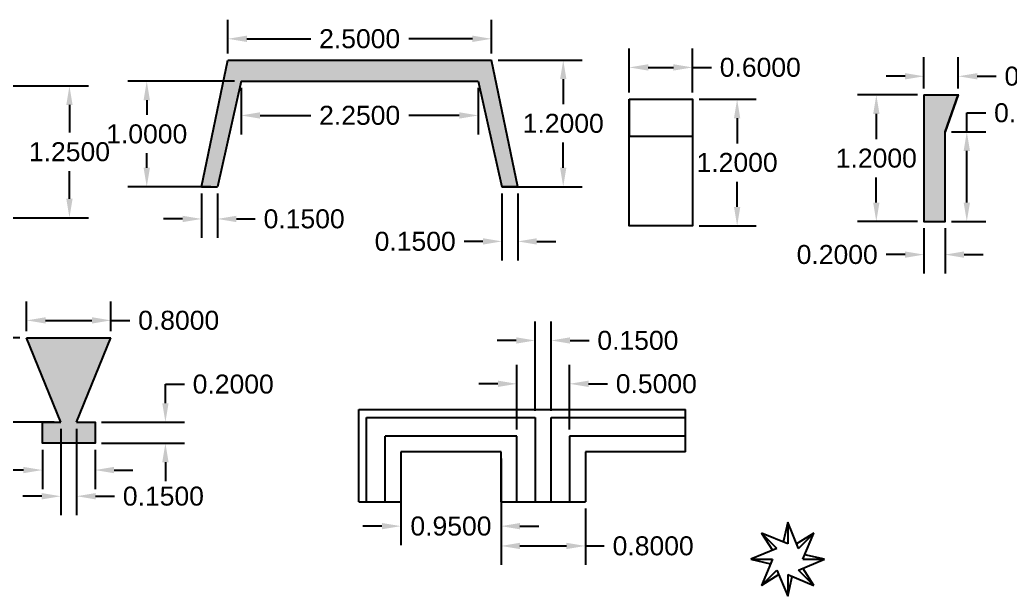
# Model space of a CAD drawing. Header units: inches. Extents: x -9.8 to 16, y -17.1 to 5.8.
# Drawn here: x -5.08 to 4.32, y -5.04 to 0.42 of the extents above; entities that cross this region are included whole.
import ezdxf

# ---------------------------------------------------------------- set-up
doc = ezdxf.new("R2010")
doc.units = ezdxf.units.IN
doc.header["$MEASUREMENT"] = 0
doc.styles.get("Standard").update_dxf_attribs({"font": 'arial.ttf'})
doc.dimstyles.get("Standard").update_dxf_attribs({"dimtxt": 0.18, "dimasz": 0.18, "dimexe": 0.18, "dimexo": 0.0625, "dimgap": 0.09, "dimtad": 0, "dimtih": 1, "dimtoh": 1, "dimdec": 4, "dimzin": 0, "dimdsep": 46, "dimtxsty": 'Standard', "dimcen": 0.09, "dimadec": 0, "dimazin": 0, "dimtfac": 1, "dimtdec": 4, "dimtofl": 0, "dimtmove": 0, "dimatfit": 3, "dimfxl": 1, "dimtolj": 1, "dimtzin": 0, "dimarcsym": 0})

# ---------------------------------------------------------------- blocks, each defined once
blk = doc.blocks.new('*D21')
at = {"color": 0, "lineweight": -2, "transparency": 16777216}
for p, q in [((-5.3036, -0.208), (-4.4291, -0.208)), ((-4.6091, -0.388), (-4.6091, -0.6511)), ((-4.6091, -1.278), (-4.6091, -1.0149)), ((-5.3036, -1.458), (-4.4291, -1.458))]:
    blk.add_line(p, q, dxfattribs=at)
at = {"color": 0, "transparency": 16777216}
for points in [[(-4.6391, -0.388), (-4.5791, -0.388), (-4.6091, -0.208)], [(-4.6391, -1.278), (-4.5791, -1.278), (-4.6091, -1.458)]]:
    blk.add_solid(points, dxfattribs=at)
at = {"layer": 'Defpoints', "color": 0, "transparency": 16777216}
for p in [(-5.3661, -0.208), (-4.6091, -0.208), (-5.3661, -1.458)]:
    blk.add_point(p, dxfattribs=at)
at = {"color": 0, "transparency": 16777216, "insert": (-4.6091, -0.833), "char_height": 0.18, "attachment_point": 5}
blk.add_mtext('\\A1;1.2500', dxfattribs=at)
blk = doc.blocks.new('*D24')
at = {"color": 0, "lineweight": -2, "transparency": 16777216}
for p, q in [((3.4976, -0.2312), (3.4976, 0.0632)), ((3.8226, -0.2312), (3.8226, 0.0632)), ((3.3176, -0.1168), (3.1376, -0.1168)), ((4.0026, -0.1168), (4.1826, -0.1168))]:
    blk.add_line(p, q, dxfattribs=at)
at = {"color": 0, "transparency": 16777216}
for points in [[(3.3176, -0.0868), (3.3176, -0.1468), (3.4976, -0.1168)], [(4.0026, -0.0868), (4.0026, -0.1468), (3.8226, -0.1168)]]:
    blk.add_solid(points, dxfattribs=at)
at = {"layer": 'Defpoints', "color": 0, "transparency": 16777216}
for p in [(3.8226, -0.1168), (3.4976, -0.2937), (3.8226, -0.2937)]:
    blk.add_point(p, dxfattribs=at)
at = {"color": 0, "transparency": 16777216, "insert": (4.6459, -0.1168), "char_height": 0.18, "attachment_point": 5}
blk.add_mtext('\\A1;0.3250', dxfattribs=at)
blk = doc.blocks.new('*D25')
at = {"color": 0, "lineweight": -2, "transparency": 16777216}
for p, q in [((3.904, -0.6437), (3.904, -0.4637)), ((3.904, -0.4637), (4.084, -0.4637)), ((3.7601, -0.6437), (4.084, -0.6437)), ((3.904, -1.3137), (3.904, -0.8237)), ((3.7601, -1.4937), (4.084, -1.4937))]:
    blk.add_line(p, q, dxfattribs=at)
at = {"color": 0, "transparency": 16777216}
for points in [[(3.874, -0.8237), (3.934, -0.8237), (3.904, -0.6437)], [(3.874, -1.3137), (3.934, -1.3137), (3.904, -1.4937)]]:
    blk.add_solid(points, dxfattribs=at)
at = {"layer": 'Defpoints', "color": 0, "transparency": 16777216}
for p in [(3.6976, -0.6437), (3.904, -0.6437), (3.6976, -1.4937)]:
    blk.add_point(p, dxfattribs=at)
at = {"color": 0, "transparency": 16777216, "insert": (4.5473, -0.4637), "char_height": 0.18, "attachment_point": 5}
blk.add_mtext('\\A1;0.8500', dxfattribs=at)
blk = doc.blocks.new('*D26')
at = {"color": 0, "lineweight": -2, "transparency": 16777216}
for p, q in [((1.3638, -0.3347), (1.9049, -0.3347)), ((1.7249, -0.5147), (1.7249, -0.7528)), ((1.7249, -1.3547), (1.7249, -1.1166)), ((1.3638, -1.5347), (1.9049, -1.5347))]:
    blk.add_line(p, q, dxfattribs=at)
at = {"color": 0, "transparency": 16777216}
for points in [[(1.6949, -0.5147), (1.7549, -0.5147), (1.7249, -0.3347)], [(1.6949, -1.3547), (1.7549, -1.3547), (1.7249, -1.5347)]]:
    blk.add_solid(points, dxfattribs=at)
at = {"layer": 'Defpoints', "color": 0, "transparency": 16777216}
for p in [(1.3013, -0.3347), (1.3013, -1.5347), (1.7249, -1.5347)]:
    blk.add_point(p, dxfattribs=at)
at = {"color": 0, "transparency": 16777216, "insert": (1.7249, -0.9347), "char_height": 0.18, "attachment_point": 5}
blk.add_mtext('\\A1;1.2000', dxfattribs=at)
blk = doc.blocks.new('*D27')
at = {"color": 0, "lineweight": -2, "transparency": 16777216}
for p, q in [((0.7013, -0.2722), (0.7013, 0.1471)), ((1.3013, -0.2722), (1.3013, 0.1471)), ((0.8813, -0.0329), (1.1213, -0.0329)), ((1.3013, -0.0329), (1.4813, -0.0329))]:
    blk.add_line(p, q, dxfattribs=at)
at = {"color": 0, "transparency": 16777216}
for points in [[(0.8813, -0.0029), (0.8813, -0.0629), (0.7013, -0.0329)], [(1.1213, -0.0029), (1.1213, -0.0629), (1.3013, -0.0329)]]:
    blk.add_solid(points, dxfattribs=at)
at = {"layer": 'Defpoints', "color": 0, "transparency": 16777216}
for p in [(1.3013, -0.0329), (0.7013, -0.3347), (1.3013, -0.3347)]:
    blk.add_point(p, dxfattribs=at)
at = {"color": 0, "transparency": 16777216, "insert": (1.9446, -0.0329), "char_height": 0.18, "attachment_point": 5}
blk.add_mtext('\\A1;0.6000', dxfattribs=at)
blk = doc.blocks.new('*D28')
at = {"color": 0, "lineweight": -2, "transparency": 16777216}
for p, q in [((-2.9809, -0.2265), (-2.9809, -0.668)), ((-0.7309, -0.2265), (-0.7309, -0.668)), ((-2.8009, -0.488), (-2.3207, -0.488)), ((-0.9109, -0.488), (-1.391, -0.488))]:
    blk.add_line(p, q, dxfattribs=at)
at = {"color": 0, "transparency": 16777216}
for points in [[(-2.8009, -0.458), (-2.8009, -0.518), (-2.9809, -0.488)], [(-0.9109, -0.458), (-0.9109, -0.518), (-0.7309, -0.488)]]:
    blk.add_solid(points, dxfattribs=at)
at = {"layer": 'Defpoints', "color": 0, "transparency": 16777216}
for p in [(-2.9809, -0.164), (-0.7309, -0.164), (-0.7309, -0.488)]:
    blk.add_point(p, dxfattribs=at)
at = {"color": 0, "transparency": 16777216, "insert": (-1.8559, -0.488), "char_height": 0.18, "attachment_point": 5}
blk.add_mtext('\\A1;2.2500', dxfattribs=at)
blk = doc.blocks.new('*D29')
at = {"color": 0, "lineweight": -2, "transparency": 16777216}
for p, q in [((-3.1059, 0.0985), (-3.1059, 0.4182)), ((-0.6059, 0.0985), (-0.6059, 0.4182)), ((-2.9259, 0.2382), (-2.3207, 0.2382)), ((-0.7859, 0.2382), (-1.391, 0.2382))]:
    blk.add_line(p, q, dxfattribs=at)
at = {"color": 0, "transparency": 16777216}
for points in [[(-2.9259, 0.2682), (-2.9259, 0.2082), (-3.1059, 0.2382)], [(-0.7859, 0.2682), (-0.7859, 0.2082), (-0.6059, 0.2382)]]:
    blk.add_solid(points, dxfattribs=at)
at = {"layer": 'Defpoints', "color": 0, "transparency": 16777216}
for p in [(-0.6059, 0.2382), (-3.1059, 0.036), (-0.6059, 0.036)]:
    blk.add_point(p, dxfattribs=at)
at = {"color": 0, "transparency": 16777216, "insert": (-1.8559, 0.2382), "char_height": 0.18, "attachment_point": 5}
blk.add_mtext('\\A1;2.5000', dxfattribs=at)
blk = doc.blocks.new('*D30')
at = {"color": 0, "lineweight": -2, "transparency": 16777216}
for p, q in [((-3.3559, -1.2265), (-3.3559, -1.6491)), ((-3.2059, -1.2265), (-3.2059, -1.6491)), ((-3.5359, -1.4691), (-3.7159, -1.4691)), ((-3.0259, -1.4691), (-2.8459, -1.4691))]:
    blk.add_line(p, q, dxfattribs=at)
at = {"color": 0, "transparency": 16777216}
for points in [[(-3.5359, -1.4391), (-3.5359, -1.4991), (-3.3559, -1.4691)], [(-3.0259, -1.4391), (-3.0259, -1.4991), (-3.2059, -1.4691)]]:
    blk.add_solid(points, dxfattribs=at)
at = {"layer": 'Defpoints', "color": 0, "transparency": 16777216}
for p in [(-3.3559, -1.164), (-3.2059, -1.164), (-3.2059, -1.4691)]:
    blk.add_point(p, dxfattribs=at)
at = {"color": 0, "transparency": 16777216, "insert": (-2.3826, -1.4691), "char_height": 0.18, "attachment_point": 5}
blk.add_mtext('\\A1;0.1500', dxfattribs=at)
blk = doc.blocks.new('*D31')
at = {"color": 0, "lineweight": -2, "transparency": 16777216}
for p, q in [((-3.0434, -0.164), (-4.0557, -0.164)), ((-3.8757, -0.344), (-3.8757, -0.4821)), ((-3.8757, -0.984), (-3.8757, -0.8459)), ((-3.2684, -1.164), (-4.0557, -1.164))]:
    blk.add_line(p, q, dxfattribs=at)
at = {"color": 0, "transparency": 16777216}
for points in [[(-3.9057, -0.344), (-3.8457, -0.344), (-3.8757, -0.164)], [(-3.9057, -0.984), (-3.8457, -0.984), (-3.8757, -1.164)]]:
    blk.add_solid(points, dxfattribs=at)
at = {"layer": 'Defpoints', "color": 0, "transparency": 16777216}
for p in [(-2.9809, -0.164), (-3.8757, -1.164), (-3.2059, -1.164)]:
    blk.add_point(p, dxfattribs=at)
at = {"color": 0, "transparency": 16777216, "insert": (-3.8757, -0.664), "char_height": 0.18, "attachment_point": 5}
blk.add_mtext('\\A1;1.0000', dxfattribs=at)
blk = doc.blocks.new('*D32')
at = {"color": 0, "lineweight": -2, "transparency": 16777216}
for p, q in [((-0.5434, 0.036), (0.2553, 0.036)), ((0.0753, -0.144), (0.0753, -0.3821)), ((0.0753, -0.984), (0.0753, -0.7459)), ((-0.4434, -1.164), (0.2553, -1.164))]:
    blk.add_line(p, q, dxfattribs=at)
at = {"color": 0, "transparency": 16777216}
for points in [[(0.0453, -0.144), (0.1053, -0.144), (0.0753, 0.036)], [(0.0453, -0.984), (0.1053, -0.984), (0.0753, -1.164)]]:
    blk.add_solid(points, dxfattribs=at)
at = {"layer": 'Defpoints', "color": 0, "transparency": 16777216}
for p in [(-0.6059, 0.036), (-0.5059, -1.164), (0.0753, -1.164)]:
    blk.add_point(p, dxfattribs=at)
at = {"color": 0, "transparency": 16777216, "insert": (0.0753, -0.564), "char_height": 0.18, "attachment_point": 5}
blk.add_mtext('\\A1;1.2000', dxfattribs=at)
blk = doc.blocks.new('*D33')
at = {"color": 0, "lineweight": -2, "transparency": 16777216}
for p, q in [((-0.5059, -1.2265), (-0.5059, -1.8621)), ((-0.3559, -1.2265), (-0.3559, -1.8621)), ((-0.6859, -1.6821), (-0.8659, -1.6821)), ((-0.1759, -1.6821), (0.0041, -1.6821))]:
    blk.add_line(p, q, dxfattribs=at)
at = {"color": 0, "transparency": 16777216}
for points in [[(-0.6859, -1.6521), (-0.6859, -1.7121), (-0.5059, -1.6821)], [(-0.1759, -1.6521), (-0.1759, -1.7121), (-0.3559, -1.6821)]]:
    blk.add_solid(points, dxfattribs=at)
at = {"layer": 'Defpoints', "color": 0, "transparency": 16777216}
for p in [(-0.5059, -1.164), (-0.3559, -1.164), (-0.5059, -1.6821)]:
    blk.add_point(p, dxfattribs=at)
at = {"color": 0, "transparency": 16777216, "insert": (-1.3292, -1.6821), "char_height": 0.18, "attachment_point": 5}
blk.add_mtext('\\A1;0.1500', dxfattribs=at)
blk = doc.blocks.new('*D53')
at = {"color": 0, "lineweight": -2, "transparency": 16777216}
for p, q in [((3.4351, -0.2937), (2.8654, -0.2937)), ((3.0454, -0.4737), (3.0454, -0.7118)), ((3.0454, -1.3137), (3.0454, -1.0756)), ((3.4351, -1.4937), (2.8654, -1.4937))]:
    blk.add_line(p, q, dxfattribs=at)
at = {"color": 0, "transparency": 16777216}
for points in [[(3.0154, -0.4737), (3.0754, -0.4737), (3.0454, -0.2937)], [(3.0154, -1.3137), (3.0754, -1.3137), (3.0454, -1.4937)]]:
    blk.add_solid(points, dxfattribs=at)
at = {"layer": 'Defpoints', "color": 0, "transparency": 16777216}
for p in [(3.4976, -0.2937, 0.6), (3.0454, -1.4937), (3.4976, -1.4937, 0.6)]:
    blk.add_point(p, dxfattribs=at)
at = {"color": 0, "transparency": 16777216, "insert": (3.0454, -0.8937), "char_height": 0.18, "attachment_point": 5}
blk.add_mtext('\\A1;1.2000', dxfattribs=at)
blk = doc.blocks.new('*D54')
at = {"color": 0, "lineweight": -2, "transparency": 16777216}
for p, q in [((3.4976, -1.5562), (3.4976, -1.9872)), ((3.6976, -1.5562), (3.6976, -1.9872)), ((3.3176, -1.8072), (3.1376, -1.8072)), ((3.8776, -1.8072), (4.0576, -1.8072))]:
    blk.add_line(p, q, dxfattribs=at)
at = {"color": 0, "transparency": 16777216}
for points in [[(3.3176, -1.7772), (3.3176, -1.8372), (3.4976, -1.8072)], [(3.8776, -1.7772), (3.8776, -1.8372), (3.6976, -1.8072)]]:
    blk.add_solid(points, dxfattribs=at)
at = {"layer": 'Defpoints', "color": 0, "transparency": 16777216}
for p in [(3.4976, -1.4937), (3.6976, -1.4937), (3.4976, -1.8072)]:
    blk.add_point(p, dxfattribs=at)
at = {"color": 0, "transparency": 16777216, "insert": (2.6743, -1.8072), "char_height": 0.18, "attachment_point": 5}
blk.add_mtext('\\A1;0.2000', dxfattribs=at)
blk = doc.blocks.new('*D58')
at = {"color": 0, "lineweight": -2, "transparency": 16777216}
for p, q in [((-5.0162, -2.5329), (-5.0162, -2.2507)), ((-4.2162, -2.5329), (-4.2162, -2.2507)), ((-4.8362, -2.4307), (-4.3962, -2.4307)), ((-4.2162, -2.4307), (-4.0362, -2.4307))]:
    blk.add_line(p, q, dxfattribs=at)
at = {"color": 0, "transparency": 16777216}
for points in [[(-4.8362, -2.4007), (-4.8362, -2.4607), (-5.0162, -2.4307)], [(-4.3962, -2.4007), (-4.3962, -2.4607), (-4.2162, -2.4307)]]:
    blk.add_solid(points, dxfattribs=at)
at = {"layer": 'Defpoints', "color": 0, "transparency": 16777216}
for p in [(-4.2162, -2.4307), (-5.0162, -2.5954), (-4.2162, -2.5954)]:
    blk.add_point(p, dxfattribs=at)
at = {"color": 0, "transparency": 16777216, "insert": (-3.5729, -2.4307), "char_height": 0.18, "attachment_point": 5}
blk.add_mtext('\\A1;0.8000', dxfattribs=at)
blk = doc.blocks.new('*D59')
at = {"color": 0, "lineweight": -2, "transparency": 16777216}
for p, q in [((-5.0787, -2.5954), (-5.5747, -2.5954)), ((-5.3947, -2.7754), (-5.3947, -3.2154)), ((-4.7537, -3.3954), (-5.5747, -3.3954)), ((-5.3947, -3.3954), (-5.3947, -3.5754)), ((-5.3947, -3.5754), (-5.5747, -3.5754))]:
    blk.add_line(p, q, dxfattribs=at)
at = {"color": 0, "transparency": 16777216}
for points in [[(-5.4247, -2.7754), (-5.3647, -2.7754), (-5.3947, -2.5954)], [(-5.4247, -3.2154), (-5.3647, -3.2154), (-5.3947, -3.3954)]]:
    blk.add_solid(points, dxfattribs=at)
at = {"layer": 'Defpoints', "color": 0, "transparency": 16777216}
for p in [(-5.0162, -2.5954), (-5.3947, -3.3954), (-4.6912, -3.3954)]:
    blk.add_point(p, dxfattribs=at)
at = {"color": 0, "transparency": 16777216, "insert": (-6.038, -3.5754), "char_height": 0.18, "attachment_point": 5}
blk.add_mtext('\\A1;0.8000', dxfattribs=at)
blk = doc.blocks.new('*D60')
at = {"color": 0, "lineweight": -2, "transparency": 16777216}
for p, q in [((-4.6912, -3.4579), (-4.6912, -4.2774)), ((-4.5412, -3.4579), (-4.5412, -4.2774)), ((-4.8712, -4.0974), (-5.0512, -4.0974)), ((-4.3612, -4.0974), (-4.1812, -4.0974))]:
    blk.add_line(p, q, dxfattribs=at)
at = {"color": 0, "transparency": 16777216}
for points in [[(-4.8712, -4.0674), (-4.8712, -4.1274), (-4.6912, -4.0974)], [(-4.3612, -4.0674), (-4.3612, -4.1274), (-4.5412, -4.0974)]]:
    blk.add_solid(points, dxfattribs=at)
at = {"layer": 'Defpoints', "color": 0, "transparency": 16777216}
for p in [(-4.6912, -3.3954), (-4.5412, -3.3954), (-4.5412, -4.0974)]:
    blk.add_point(p, dxfattribs=at)
at = {"color": 0, "transparency": 16777216, "insert": (-3.7179, -4.0974), "char_height": 0.18, "attachment_point": 5}
blk.add_mtext('\\A1;0.1500', dxfattribs=at)
blk = doc.blocks.new('*D61')
at = {"color": 0, "lineweight": -2, "transparency": 16777216}
for p, q in [((-4.8662, -3.6579), (-4.8662, -4.0291)), ((-4.3662, -3.6579), (-4.3662, -4.0291)), ((-5.0462, -3.8491), (-5.2262, -3.8491)), ((-4.1862, -3.8491), (-4.0062, -3.8491))]:
    blk.add_line(p, q, dxfattribs=at)
at = {"color": 0, "transparency": 16777216}
for points in [[(-5.0462, -3.8191), (-5.0462, -3.8791), (-4.8662, -3.8491)], [(-4.1862, -3.8191), (-4.1862, -3.8791), (-4.3662, -3.8491)]]:
    blk.add_solid(points, dxfattribs=at)
at = {"layer": 'Defpoints', "color": 0, "transparency": 16777216}
for p in [(-4.8662, -3.5954), (-4.3662, -3.5954), (-4.8662, -3.8491)]:
    blk.add_point(p, dxfattribs=at)
at = {"color": 0, "transparency": 16777216, "insert": (-5.6895, -3.8491), "char_height": 0.18, "attachment_point": 5}
blk.add_mtext('\\A1;0.5000', dxfattribs=at)
blk = doc.blocks.new('*D62')
at = {"color": 0, "lineweight": -2, "transparency": 16777216}
for p, q in [((-3.6987, -3.2154), (-3.6987, -3.0354)), ((-3.6987, -3.0354), (-3.5187, -3.0354)), ((-4.3037, -3.3954), (-3.5187, -3.3954)), ((-4.3037, -3.5954), (-3.5187, -3.5954)), ((-3.6987, -3.7754), (-3.6987, -3.9554))]:
    blk.add_line(p, q, dxfattribs=at)
at = {"color": 0, "transparency": 16777216}
for points in [[(-3.7287, -3.2154), (-3.6687, -3.2154), (-3.6987, -3.3954)], [(-3.7287, -3.7754), (-3.6687, -3.7754), (-3.6987, -3.5954)]]:
    blk.add_solid(points, dxfattribs=at)
at = {"layer": 'Defpoints', "color": 0, "transparency": 16777216}
for p in [(-4.3662, -3.3954), (-3.6987, -3.3954), (-4.3662, -3.5954)]:
    blk.add_point(p, dxfattribs=at)
at = {"color": 0, "transparency": 16777216, "insert": (-3.0554, -3.0354), "char_height": 0.18, "attachment_point": 5}
blk.add_mtext('\\A1;0.2000', dxfattribs=at)
blk = doc.blocks.new('*D63')
at = {"color": 0, "lineweight": -2, "transparency": 16777216}
for p, q in [((-1.4649, -3.739), (-1.4649, -4.561)), ((-0.5149, -3.739), (-0.5149, -4.561)), ((-1.6449, -4.381), (-1.8249, -4.381)), ((-0.3349, -4.381), (-0.1549, -4.381))]:
    blk.add_line(p, q, dxfattribs=at)
at = {"color": 0, "transparency": 16777216}
for points in [[(-1.6449, -4.351), (-1.6449, -4.411), (-1.4649, -4.381)], [(-0.3349, -4.351), (-0.3349, -4.411), (-0.5149, -4.381)]]:
    blk.add_solid(points, dxfattribs=at)
at = {"layer": 'Defpoints', "color": 0, "transparency": 16777216}
for p in [(-1.4649, -3.6765), (-0.5149, -3.6765), (-1.4649, -4.381)]:
    blk.add_point(p, dxfattribs=at)
at = {"color": 0, "transparency": 16777216, "insert": (-0.9899, -4.381), "char_height": 0.18, "attachment_point": 5}
blk.add_mtext('\\A1;0.9500', dxfattribs=at)
blk = doc.blocks.new('*D64')
at = {"color": 0, "lineweight": -2, "transparency": 16777216}
for p, q in [((-0.5149, -4.214), (-0.5149, -4.7486)), ((0.2851, -4.214), (0.2851, -4.7486)), ((-0.3349, -4.5686), (0.1051, -4.5686)), ((0.2851, -4.5686), (0.4651, -4.5686))]:
    blk.add_line(p, q, dxfattribs=at)
at = {"color": 0, "transparency": 16777216}
for points in [[(-0.3349, -4.5386), (-0.3349, -4.5986), (-0.5149, -4.5686)], [(0.1051, -4.5386), (0.1051, -4.5986), (0.2851, -4.5686)]]:
    blk.add_solid(points, dxfattribs=at)
at = {"layer": 'Defpoints', "color": 0, "transparency": 16777216}
for p in [(-0.5149, -4.1515), (0.2851, -4.1515), (0.2851, -4.5686)]:
    blk.add_point(p, dxfattribs=at)
at = {"color": 0, "transparency": 16777216, "insert": (0.9284, -4.5686), "char_height": 0.18, "attachment_point": 5}
blk.add_mtext('\\A1;0.8000', dxfattribs=at)
blk = doc.blocks.new('*D65')
at = {"color": 0, "lineweight": -2, "transparency": 16777216}
for p, q in [((-0.3649, -3.464), (-0.3649, -2.8517)), ((0.1351, -3.464), (0.1351, -2.8517)), ((-0.5449, -3.0317), (-0.7249, -3.0317)), ((0.3151, -3.0317), (0.4951, -3.0317))]:
    blk.add_line(p, q, dxfattribs=at)
at = {"color": 0, "transparency": 16777216}
for points in [[(-0.5449, -3.0017), (-0.5449, -3.0617), (-0.3649, -3.0317)], [(0.3151, -3.0017), (0.3151, -3.0617), (0.1351, -3.0317)]]:
    blk.add_solid(points, dxfattribs=at)
at = {"layer": 'Defpoints', "color": 0, "transparency": 16777216}
for p in [(0.1351, -3.0317), (-0.3649, -3.5265), (0.1351, -3.5265)]:
    blk.add_point(p, dxfattribs=at)
at = {"color": 0, "transparency": 16777216, "insert": (0.9584, -3.0317), "char_height": 0.18, "attachment_point": 5}
blk.add_mtext('\\A1;0.5000', dxfattribs=at)
blk = doc.blocks.new('*D66')
at = {"color": 0, "lineweight": -2, "transparency": 16777216}
for p, q in [((-0.1899, -3.289), (-0.1899, -2.441)), ((-0.0399, -3.289), (-0.0399, -2.441)), ((-0.3699, -2.621), (-0.5499, -2.621)), ((0.1401, -2.621), (0.3201, -2.621))]:
    blk.add_line(p, q, dxfattribs=at)
at = {"color": 0, "transparency": 16777216}
for points in [[(-0.3699, -2.591), (-0.3699, -2.651), (-0.1899, -2.621)], [(0.1401, -2.591), (0.1401, -2.651), (-0.0399, -2.621)]]:
    blk.add_solid(points, dxfattribs=at)
at = {"layer": 'Defpoints', "color": 0, "transparency": 16777216}
for p in [(-0.0399, -2.621), (-0.1899, -3.3515), (-0.0399, -3.3515)]:
    blk.add_point(p, dxfattribs=at)
at = {"color": 0, "transparency": 16777216, "insert": (0.7834, -2.621), "char_height": 0.18, "attachment_point": 5}
blk.add_mtext('\\A1;0.1500', dxfattribs=at)

msp = doc.modelspace()

# ---------------------------------------------------------------- hatches: boundary and pattern name
h = msp.add_hatch(color=256)
h.dxf.hatch_style = 1
h.paths.add_polyline_path([(-0.73088, -0.16399), (-0.50588, -1.16399), (-0.35588, -1.16399), (-0.60588, 0.03601), (-3.10588, 0.03601), (-3.35588, -1.16399), (-3.20588, -1.16399), (-2.98088, -0.16399)])
h = msp.add_hatch(color=256)
h.dxf.hatch_style = 1
h.paths.add_polyline_path([(3.69762, -0.64367), (3.82262, -0.29367), (3.49762, -0.29367), (3.49762, -1.49367), (3.69762, -1.49367)])
h = msp.add_hatch(color=256)
h.dxf.hatch_style = 1
h.paths.add_polyline_path([(-4.21621, -2.59545), (-5.01621, -2.59545), (-4.69121, -3.39545), (-4.86621, -3.39545), (-4.86621, -3.59545), (-4.36621, -3.59545), (-4.36621, -3.39545), (-4.54121, -3.39545)])

# ---------------------------------------------------------------- linework, layer by layer
for p, q in [((-3.35588, -1.16399), (-3.10588, 0.03601)), ((-3.10588, 0.03601), (-0.60588, 0.03601)), ((-0.35588, -1.16399), (-0.60588, 0.03601)), ((-2.98088, -0.16399), (-3.20588, -1.16399)), ((-2.98088, -0.16399), (-0.73088, -0.16399)), ((-0.73088, -0.16399), (-0.50588, -1.16399)), ((0.70132, -0.33465), (0.70132, -0.68465)), ((3.49762, -0.29367), (3.82262, -0.29367)), ((3.49762, -0.29367, 0.6), (3.49762, -1.49367, 0.6)), ((3.49762, -0.29367), (3.49762, -0.29367, 0.6)), ((3.49762, -0.29367, 0.6), (3.8275, -0.29367, 0.6)), ((3.69762, -0.64367), (3.82262, -0.29367)), ((3.82262, -0.29367, 0.6), (3.69762, -0.64367, 0.6)), ((3.82262, -0.29367), (3.82262, -0.29367, 0.6)), ((3.69762, -1.49367, 0.6), (3.69762, -0.64367, 0.6)), ((3.69762, -0.64367, 0.6), (3.69762, -0.64367, 0.6)), ((3.69762, -0.64367), (3.69762, -0.64367, 0.6)), ((0.70132, -0.68465), (1.30132, -0.68465)), ((-3.35588, -1.16399), (-3.20588, -1.16399)), ((-3.35588, -1.16399), (-3.20588, -1.16399)), ((-0.35588, -1.16399), (-0.50588, -1.16399)), ((-0.50588, -1.16399), (-0.35588, -1.16399)), ((3.49762, -1.49367, 0.6), (3.69762, -1.49367, 0.6)), ((3.49762, -1.49367), (3.49762, -1.49367, 0.6)), ((3.69762, -1.49367), (3.69762, -1.49367, 0.6)), ((-5.01621, -2.59545), (-4.21621, -2.59545)), ((-4.69121, -3.39545), (-5.01621, -2.59545)), ((-4.54121, -3.39545), (-4.21621, -2.59545)), ((-1.86495, -4.15153), (-1.86495, -3.27653)), ((-1.86495, -3.27653), (1.23505, -3.27653)), ((1.23505, -3.35153), (1.23505, -3.27653)), ((-1.78995, -4.15153), (-1.78995, -3.35153)), ((-1.61495, -4.15153), (-1.61495, -3.52653)), ((-0.36495, -4.15153), (-0.36495, -3.52653)), ((0.13505, -3.52653), (0.13505, -4.15153)), ((-1.86495, -4.15153), (-1.46495, -4.15153)), ((-0.51495, -4.15153), (0.28505, -4.15153))]:
    msp.add_line(p, q)
at = {"color": 0}
for p, q in [((2.20462, -4.3447), (2.16216, -4.53214)), ((2.20462, -4.3447), (2.20462, -4.54973)), ((2.30713, -4.59219), (2.20462, -4.3447)), ((2.20462, -4.54973), (1.95713, -4.44721)), ((2.10211, -4.59219), (1.95713, -4.44721)), ((1.95713, -4.44721), (2.05964, -4.60978)), ((2.45211, -4.44721), (2.28954, -4.54973)), ((2.30713, -4.59219), (2.45211, -4.44721)), ((2.34959, -4.6947), (2.45211, -4.44721)), ((2.10211, -4.59219), (1.85462, -4.6947)), ((1.85462, -4.6947), (2.05964, -4.6947)), ((1.85462, -4.6947), (2.04206, -4.73716)), ((2.05964, -4.6947), (1.95713, -4.94219)), ((2.30713, -4.79721), (2.55462, -4.6947)), ((2.34959, -4.6947), (2.55462, -4.6947)), ((2.55462, -4.6947), (2.36718, -4.65224)), ((2.45211, -4.94219), (2.34959, -4.77963)), ((1.95713, -4.94219), (2.10211, -4.79721)), ((2.11969, -4.83968), (1.95713, -4.94219)), ((2.10211, -4.79721), (2.20462, -5.0447)), ((2.20462, -4.83968), (2.45211, -4.94219)), ((2.20462, -4.83968), (2.20462, -5.0447)), ((2.20462, -5.0447), (2.24708, -4.85726)), ((2.45211, -4.94219), (2.30713, -4.79721))]:
    msp.add_line(p, q, dxfattribs=at)
msp.add_lwpolyline([(0.70132, -0.33465), (1.30132, -0.33465), (1.30132, -1.53465), (0.70132, -1.53465)], close=True)
for points in [[(3.49762, -0.29367), (3.49762, -1.49367), (3.69762, -1.49367), (3.69762, -0.64367)], [(-1.78995, -3.35153), (-0.18995, -3.35153)], [(-0.18995, -3.35153), (-0.18995, -4.15153)], [(-0.03995, -3.35153), (1.23505, -3.35153)], [(-0.03995, -4.15153), (-0.03995, -3.35153)], [(1.23505, -3.67653), (1.23505, -3.35153)], [(-4.54121, -3.39545), (-4.36621, -3.39545), (-4.36621, -3.59545), (-4.86621, -3.59545), (-4.86621, -3.39545), (-4.69121, -3.39545)], [(-0.36495, -3.52653), (-1.61495, -3.52653)], [(1.23505, -3.52653), (0.13505, -3.52653)], [(-1.46495, -3.67653), (-1.46495, -4.15153)], [(-0.51495, -3.67653), (-1.46495, -3.67653)], [(-0.51495, -4.15153), (-0.51495, -3.67653)], [(0.28505, -3.67653), (0.28505, -4.15153)], [(1.23505, -3.67653), (0.28505, -3.67653)]]:
    msp.add_lwpolyline(points)

# ---------------------------------------------------------------- dimensions: what is measured, and where the dimension line sits
for base, p1, p2, picture, middle in [((-0.60588, 0.2382), (-3.10588, 0.03601), (-0.60588, 0.03601), '*D29', (-1.85588, 0.2382)), ((1.30132, -0.03288), (0.70132, -0.33465), (1.30132, -0.33465), '*D27', (1.94465, -0.03288)), ((3.82262, -0.11684), (3.49762, -0.29367), (3.82262, -0.29367), '*D24', (4.64594, -0.11684)), ((-0.73088, -0.48801), (-2.98088, -0.16399), (-0.73088, -0.16399), '*D28', (-1.85588, -0.48801)), ((-3.20588, -1.46911), (-3.35588, -1.16399), (-3.20588, -1.16399), '*D30', (-2.38256, -1.46911)), ((-0.50588, -1.68211), (-0.35588, -1.16399), (-0.50588, -1.16399), '*D33', (-1.32921, -1.68211)), ((3.49762, -1.80719), (3.69762, -1.49367), (3.49762, -1.49367), '*D54', (2.6743, -1.80719)), ((-4.21621, -2.43071), (-5.01621, -2.59545), (-4.21621, -2.59545), '*D58', (-3.57289, -2.43071)), ((-0.03995, -2.62104), (-0.18995, -3.35153), (-0.03995, -3.35153), '*D66', (0.78337, -2.62104)), ((0.13505, -3.0317), (-0.36495, -3.52653), (0.13505, -3.52653), '*D65', (0.95837, -3.0317)), ((-4.54121, -4.09744), (-4.69121, -3.39545), (-4.54121, -3.39545), '*D60', (-3.71789, -4.09744)), ((-4.86621, -3.84909), (-4.36621, -3.59545), (-4.86621, -3.59545), '*D61', (-5.68953, -3.84909)), ((-1.46495, -4.38104), (-0.51495, -3.67653), (-1.46495, -3.67653), '*D63', (-0.98995, -4.38104)), ((0.28505, -4.56861), (-0.51495, -4.15153), (0.28505, -4.15153), '*D64', (0.92837, -4.56861))]:
    dim = msp.add_linear_dim(base=base, p1=p1, p2=p2, dimstyle='Standard')
    dim.commit()
    dim.dimension.update_dxf_attribs({"geometry": picture, "text_midpoint": middle})
for base, p1, p2, picture, middle in [((0.07532, -1.16399), (-0.60588, 0.03601), (-0.50588, -1.16399), '*D32', (0.07532, -0.56399)), ((-3.87575, -1.16399), (-2.98088, -0.16399), (-3.20588, -1.16399), '*D31', (-3.87575, -0.66399)), ((-4.60914, -0.20796), (-5.36611, -1.45796), (-5.36611, -0.20796), '*D21', (-4.60914, -0.83296)), ((1.72491, -1.53465), (1.30132, -0.33465), (1.30132, -1.53465), '*D26', (1.72491, -0.93465)), ((3.04543, -1.49367), (3.49762, -0.29367, 0.6), (3.49762, -1.49367, 0.6), '*D53', (3.04543, -0.89367)), ((3.90398, -0.64367), (3.69762, -1.49367), (3.69762, -0.64367), '*D25', (4.5473, -0.46367)), ((-5.39467, -3.39545), (-5.01621, -2.59545), (-4.69121, -3.39545), '*D59', (-6.03799, -3.57545)), ((-3.69871, -3.39545), (-4.36621, -3.59545), (-4.36621, -3.39545), '*D62', (-3.05539, -3.03545))]:
    dim = msp.add_linear_dim(base=base, p1=p1, p2=p2, angle=90, dimstyle='Standard')
    dim.commit()
    dim.dimension.update_dxf_attribs({"geometry": picture, "text_midpoint": middle})

doc.saveas('drawing.dxf')
